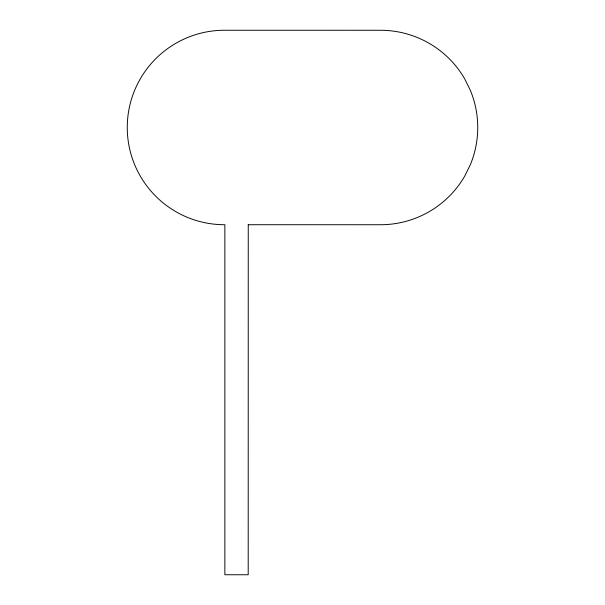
<?xml version="1.0" encoding="UTF-8"?>
<svg xmlns="http://www.w3.org/2000/svg" width="605" height="605" viewBox="0 0 605 605"><rect width="100%" height="100%" fill="white"/><g stroke="black" fill="none" stroke-linecap="round" stroke-linejoin="round"><path stroke-width="0.91" d="M248.254 224.72L248.201 574.75L224.863 574.75L224.863 224.712A97.231 97.231 0 0 1 127.262 127.663A97.231 97.231 0 0 1 224.508 30.25L380.522 30.273A97.231 97.231 0 0 1 464.723 78.907L470.342 90.311A97.231 97.231 0 0 1 470.335 164.726L464.708 176.138A97.231 97.231 0 0 1 380.492 224.735L248.254 224.72"/></g></svg>
